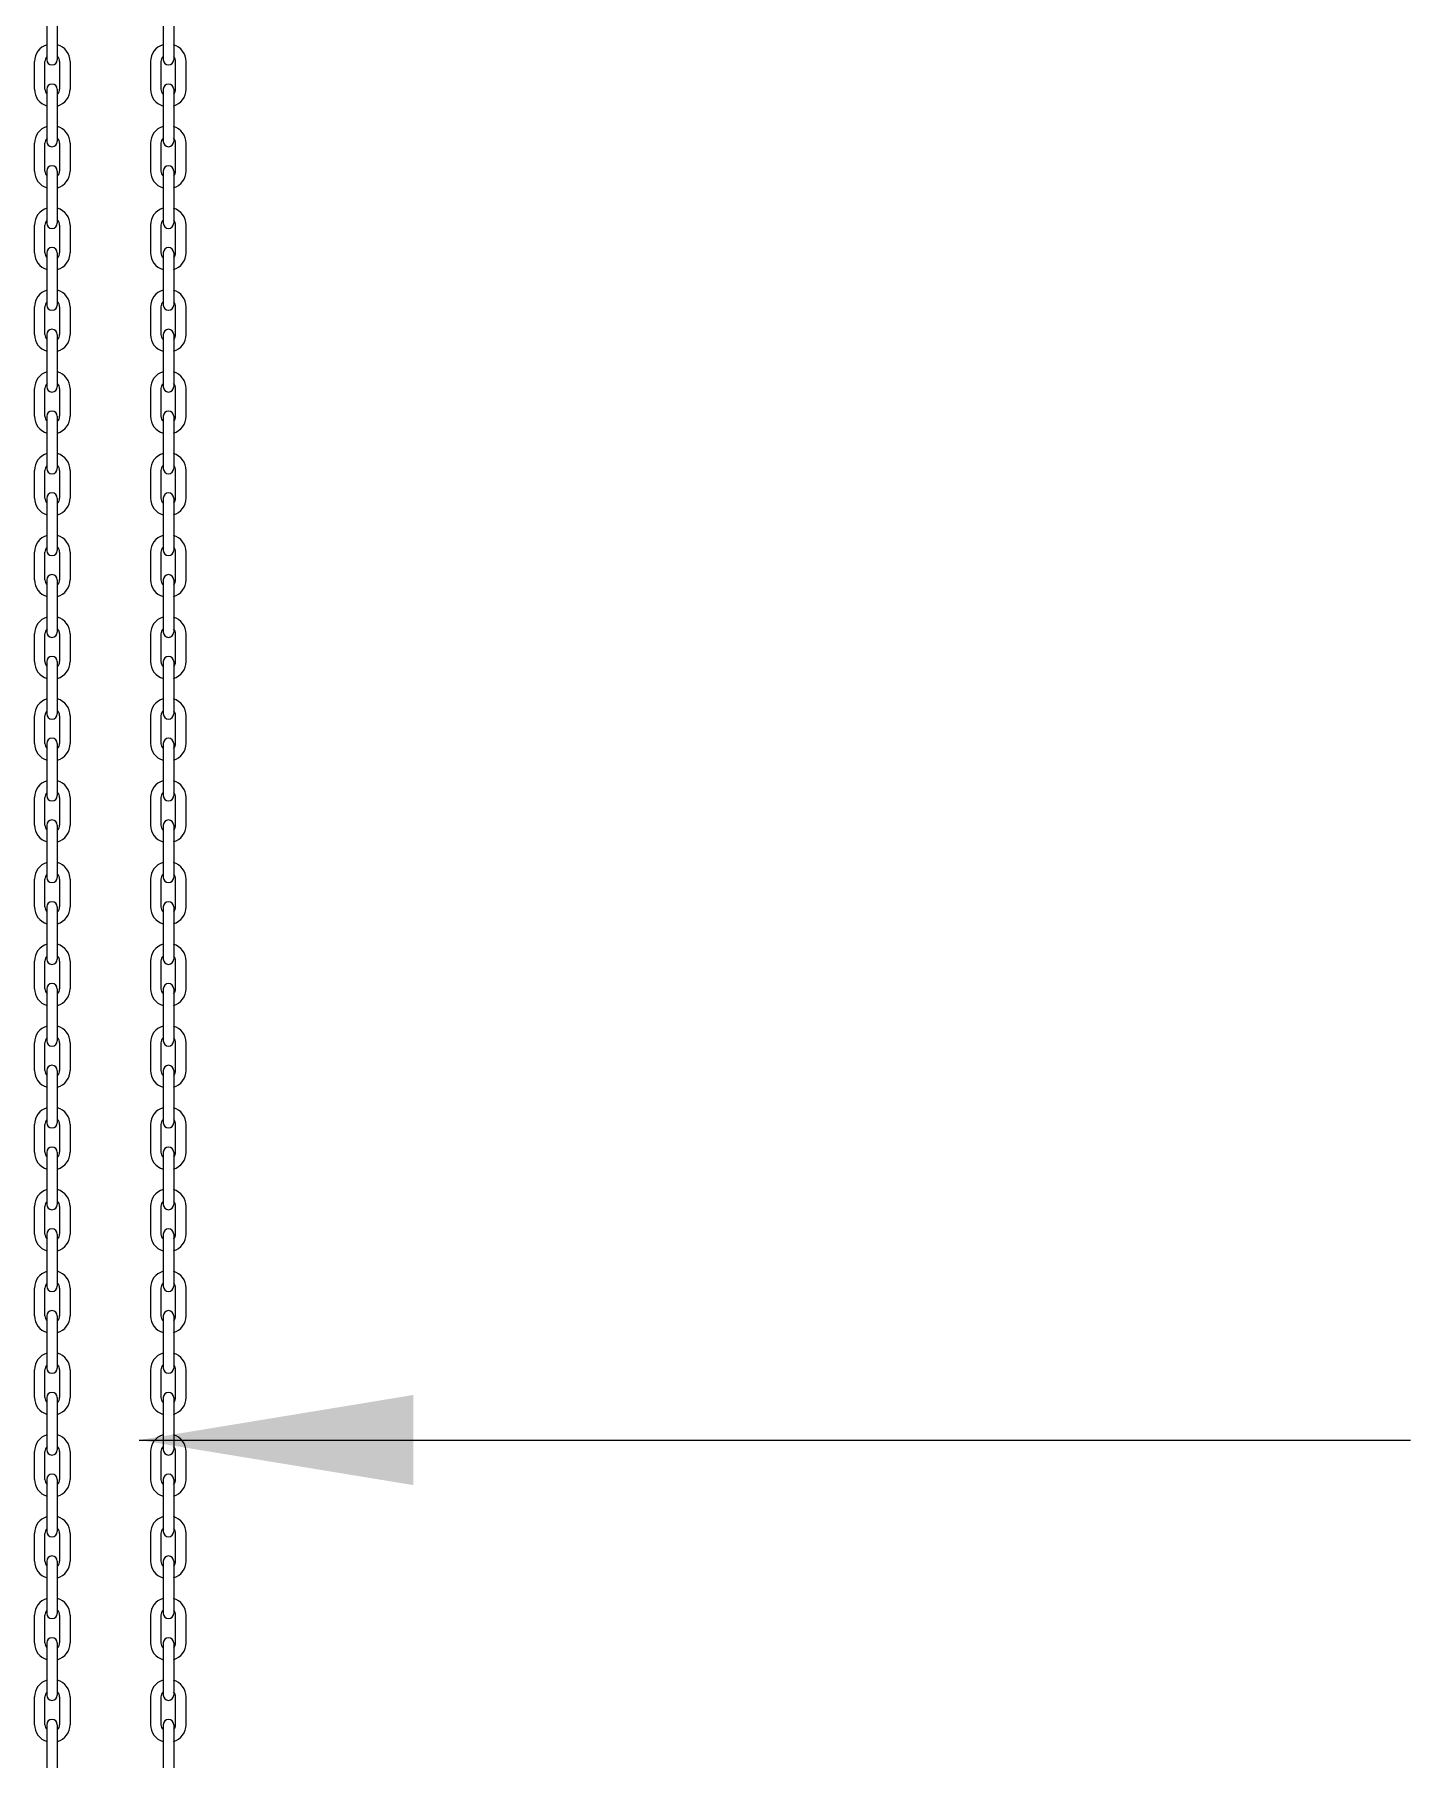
# Model space of a CAD drawing. Header units: millimetres. Extents: x 204328 to 274136, y -196910 to -178068.
# Drawn here: x 259925 to 260276.2, y -185276.9 to -184836.7 of the extents above; entities that cross this region are included whole.
import ezdxf

# ---------------------------------------------------------------- set-up
doc = ezdxf.new("R2010")
doc.units = ezdxf.units.MM
doc.dimstyles.new('ISO-25', dxfattribs={"dimtxt": 2.5, "dimasz": 2.5, "dimexe": 1.25, "dimexo": 0.625, "dimtad": 1, "dimdsep": 46, "dimtxsty": 'Standard', "dimcen": 2.5, "dimadec": 0, "dimazin": 0, "dimtfac": 1, "dimtmove": 0, "dimatfit": 3, "dimfxl": 1, "dimarcsym": 0})

msp = doc.modelspace()

# ---------------------------------------------------------------- linework, layer by layer
at = {"color": 7, "linetype": 'Continuous'}
for p, q in [((259928.13, -184829.77, 0), (259928.13, -184843.1, 0)), ((259930.8, -184829.77, 0), (259930.8, -184843.1, 0)), ((259957.88, -184829.77, 0), (259957.88, -184843.1, 0)), ((259960.55, -184829.77, 0), (259960.55, -184843.1, 0)), ((259925, -184850.63, 0), (259925, -184843.57, 0)), ((259927.67, -184850.63, 0), (259927.67, -184843.57, 0)), ((259931.4, -184843.57, 0), (259931.4, -184850.63, 0)), ((259934.07, -184843.57, 0), (259934.07, -184850.63, 0)), ((259954.61, -184843.57, 0), (259954.61, -184850.63, 0)), ((259957.28, -184843.57, 0), (259957.28, -184850.63, 0)), ((259961.01, -184850.63, 0), (259961.01, -184843.57, 0)), ((259963.68, -184850.63, 0), (259963.68, -184843.57, 0)), ((259928.13, -184850.63, 0), (259928.13, -184863.97, 0)), ((259930.8, -184850.63, 0), (259930.8, -184863.97, 0)), ((259957.88, -184850.63, 0), (259957.88, -184863.97, 0)), ((259960.55, -184850.63, 0), (259960.55, -184863.97, 0)), ((259925, -184871.5, 0), (259925, -184864.43, 0)), ((259927.67, -184871.5, 0), (259927.67, -184864.43, 0)), ((259931.4, -184864.43, 0), (259931.4, -184871.5, 0)), ((259934.07, -184864.43, 0), (259934.07, -184871.5, 0)), ((259954.61, -184864.43, 0), (259954.61, -184871.5, 0)), ((259957.28, -184864.43, 0), (259957.28, -184871.5, 0)), ((259961.01, -184871.5, 0), (259961.01, -184864.43, 0)), ((259963.68, -184871.5, 0), (259963.68, -184864.43, 0)), ((259928.13, -184871.5, 0), (259928.13, -184884.83, 0)), ((259930.8, -184871.5, 0), (259930.8, -184884.83, 0)), ((259957.88, -184871.5, 0), (259957.88, -184884.83, 0)), ((259960.55, -184871.5, 0), (259960.55, -184884.83, 0)), ((259925, -184892.37, 0), (259925, -184885.3, 0)), ((259927.67, -184892.37, 0), (259927.67, -184885.3, 0)), ((259931.4, -184885.3, 0), (259931.4, -184892.37, 0)), ((259934.07, -184885.3, 0), (259934.07, -184892.37, 0)), ((259954.61, -184885.3, 0), (259954.61, -184892.37, 0)), ((259957.28, -184885.3, 0), (259957.28, -184892.37, 0)), ((259961.01, -184892.37, 0), (259961.01, -184885.3, 0)), ((259963.68, -184892.37, 0), (259963.68, -184885.3, 0)), ((259928.13, -184892.37, 0), (259928.13, -184905.7, 0)), ((259930.8, -184892.37, 0), (259930.8, -184905.7, 0)), ((259957.88, -184892.37, 0), (259957.88, -184905.7, 0)), ((259960.55, -184892.37, 0), (259960.55, -184905.7, 0)), ((259925, -184913.23, 0), (259925, -184906.17, 0)), ((259927.67, -184913.23, 0), (259927.67, -184906.17, 0)), ((259931.4, -184906.17, 0), (259931.4, -184913.23, 0)), ((259934.07, -184906.17, 0), (259934.07, -184913.23, 0)), ((259954.61, -184906.17, 0), (259954.61, -184913.23, 0)), ((259957.28, -184906.17, 0), (259957.28, -184913.23, 0)), ((259961.01, -184913.23, 0), (259961.01, -184906.17, 0)), ((259963.68, -184913.23, 0), (259963.68, -184906.17, 0)), ((259928.13, -184913.23, 0), (259928.13, -184926.57, 0)), ((259930.8, -184913.23, 0), (259930.8, -184926.57, 0)), ((259957.88, -184913.23, 0), (259957.88, -184926.57, 0)), ((259960.55, -184913.23, 0), (259960.55, -184926.57, 0)), ((259925, -184934.1, 0), (259925, -184927.03, 0)), ((259927.67, -184934.1, 0), (259927.67, -184927.03, 0)), ((259931.4, -184927.03, 0), (259931.4, -184934.1, 0)), ((259934.07, -184927.03, 0), (259934.07, -184934.1, 0)), ((259954.61, -184927.03, 0), (259954.61, -184934.1, 0)), ((259957.28, -184927.03, 0), (259957.28, -184934.1, 0)), ((259961.01, -184934.1, 0), (259961.01, -184927.03, 0)), ((259963.68, -184934.1, 0), (259963.68, -184927.03, 0)), ((259928.13, -184934.1, 0), (259928.13, -184947.43, 0)), ((259930.8, -184934.1, 0), (259930.8, -184947.43, 0)), ((259957.88, -184934.1, 0), (259957.88, -184947.43, 0)), ((259960.55, -184934.1, 0), (259960.55, -184947.43, 0)), ((259925, -184954.97, 0), (259925, -184947.9, 0)), ((259927.67, -184954.97, 0), (259927.67, -184947.9, 0)), ((259931.4, -184947.9, 0), (259931.4, -184954.97, 0)), ((259934.07, -184947.9, 0), (259934.07, -184954.97, 0)), ((259954.61, -184947.9, 0), (259954.61, -184954.97, 0)), ((259957.28, -184947.9, 0), (259957.28, -184954.97, 0)), ((259961.01, -184954.97, 0), (259961.01, -184947.9, 0)), ((259963.68, -184954.97, 0), (259963.68, -184947.9, 0)), ((259928.13, -184954.97, 0), (259928.13, -184968.3, 0)), ((259930.8, -184954.97, 0), (259930.8, -184968.3, 0)), ((259957.88, -184954.97, 0), (259957.88, -184968.3, 0)), ((259960.55, -184954.97, 0), (259960.55, -184968.3, 0)), ((259925, -184975.83, 0), (259925, -184968.77, 0)), ((259927.67, -184975.83, 0), (259927.67, -184968.77, 0)), ((259931.4, -184968.77, 0), (259931.4, -184975.83, 0)), ((259934.07, -184968.77, 0), (259934.07, -184975.83, 0)), ((259954.61, -184968.77, 0), (259954.61, -184975.83, 0)), ((259957.28, -184968.77, 0), (259957.28, -184975.83, 0)), ((259961.01, -184975.83, 0), (259961.01, -184968.77, 0)), ((259963.68, -184975.83, 0), (259963.68, -184968.77, 0)), ((259928.13, -184975.83, 0), (259928.13, -184989.17, 0)), ((259930.8, -184975.83, 0), (259930.8, -184989.17, 0)), ((259957.88, -184975.83, 0), (259957.88, -184989.17, 0)), ((259960.55, -184975.83, 0), (259960.55, -184989.17, 0)), ((259925, -184996.7, 0), (259925, -184989.63, 0)), ((259927.67, -184996.7, 0), (259927.67, -184989.63, 0)), ((259931.4, -184989.63, 0), (259931.4, -184996.7, 0)), ((259934.07, -184989.63, 0), (259934.07, -184996.7, 0)), ((259954.61, -184989.63, 0), (259954.61, -184996.7, 0)), ((259957.28, -184989.63, 0), (259957.28, -184996.7, 0)), ((259961.01, -184996.7, 0), (259961.01, -184989.63, 0)), ((259963.68, -184996.7, 0), (259963.68, -184989.63, 0)), ((259928.13, -184996.7, 0), (259928.13, -185010.03, 0)), ((259930.8, -184996.7, 0), (259930.8, -185010.03, 0)), ((259957.88, -184996.7, 0), (259957.88, -185010.03, 0)), ((259960.55, -184996.7, 0), (259960.55, -185010.03, 0)), ((259925, -185017.57, 0), (259925, -185010.5, 0)), ((259927.67, -185017.57, 0), (259927.67, -185010.5, 0)), ((259931.4, -185010.5, 0), (259931.4, -185017.57, 0)), ((259934.07, -185010.5, 0), (259934.07, -185017.57, 0)), ((259954.61, -185010.5, 0), (259954.61, -185017.57, 0)), ((259957.28, -185010.5, 0), (259957.28, -185017.57, 0)), ((259961.01, -185017.57, 0), (259961.01, -185010.5, 0)), ((259963.68, -185017.57, 0), (259963.68, -185010.5, 0)), ((259928.13, -185017.57, 0), (259928.13, -185030.9, 0)), ((259930.8, -185017.57, 0), (259930.8, -185030.9, 0)), ((259957.88, -185017.57, 0), (259957.88, -185030.9, 0)), ((259960.55, -185017.57, 0), (259960.55, -185030.9, 0)), ((259925, -185038.43, 0), (259925, -185031.37, 0)), ((259927.67, -185038.43, 0), (259927.67, -185031.37, 0)), ((259931.4, -185031.37, 0), (259931.4, -185038.43, 0)), ((259934.07, -185031.37, 0), (259934.07, -185038.43, 0)), ((259954.61, -185031.37, 0), (259954.61, -185038.43, 0)), ((259957.28, -185031.37, 0), (259957.28, -185038.43, 0)), ((259961.01, -185038.43, 0), (259961.01, -185031.37, 0)), ((259963.68, -185038.43, 0), (259963.68, -185031.37, 0)), ((259928.13, -185038.43, 0), (259928.13, -185051.77, 0)), ((259930.8, -185038.43, 0), (259930.8, -185051.77, 0)), ((259957.88, -185038.43, 0), (259957.88, -185051.77, 0)), ((259960.55, -185038.43, 0), (259960.55, -185051.77, 0)), ((259925, -185059.3, 0), (259925, -185052.23, 0)), ((259927.67, -185059.3, 0), (259927.67, -185052.23, 0)), ((259931.4, -185052.23, 0), (259931.4, -185059.3, 0)), ((259934.07, -185052.23, 0), (259934.07, -185059.3, 0)), ((259954.61, -185052.23, 0), (259954.61, -185059.3, 0)), ((259957.28, -185052.23, 0), (259957.28, -185059.3, 0)), ((259961.01, -185059.3, 0), (259961.01, -185052.23, 0)), ((259963.68, -185059.3, 0), (259963.68, -185052.23, 0)), ((259928.13, -185059.3, 0), (259928.13, -185072.63, 0)), ((259930.8, -185059.3, 0), (259930.8, -185072.63, 0)), ((259957.88, -185059.3, 0), (259957.88, -185072.63, 0)), ((259960.55, -185059.3, 0), (259960.55, -185072.63, 0)), ((259925, -185080.17, 0), (259925, -185073.1, 0)), ((259927.67, -185080.17, 0), (259927.67, -185073.1, 0)), ((259931.4, -185073.1, 0), (259931.4, -185080.17, 0)), ((259934.07, -185073.1, 0), (259934.07, -185080.17, 0)), ((259954.61, -185073.1, 0), (259954.61, -185080.17, 0)), ((259957.28, -185073.1, 0), (259957.28, -185080.17, 0)), ((259961.01, -185080.17, 0), (259961.01, -185073.1, 0)), ((259963.68, -185080.17, 0), (259963.68, -185073.1, 0)), ((259928.13, -185080.17, 0), (259928.13, -185093.5, 0)), ((259930.8, -185080.17, 0), (259930.8, -185093.5, 0)), ((259957.88, -185080.17, 0), (259957.88, -185093.5, 0)), ((259960.55, -185080.17, 0), (259960.55, -185093.5, 0)), ((259925, -185101.03, 0), (259925, -185093.97, 0)), ((259927.67, -185101.03, 0), (259927.67, -185093.97, 0)), ((259931.4, -185093.97, 0), (259931.4, -185101.03, 0)), ((259934.07, -185093.97, 0), (259934.07, -185101.03, 0)), ((259954.61, -185093.97, 0), (259954.61, -185101.03, 0)), ((259957.28, -185093.97, 0), (259957.28, -185101.03, 0)), ((259961.01, -185101.03, 0), (259961.01, -185093.97, 0)), ((259963.68, -185101.03, 0), (259963.68, -185093.97, 0)), ((259928.13, -185101.03, 0), (259928.13, -185114.37, 0)), ((259930.8, -185101.03, 0), (259930.8, -185114.37, 0)), ((259957.88, -185101.03, 0), (259957.88, -185114.37, 0)), ((259960.55, -185101.03, 0), (259960.55, -185114.37, 0)), ((259925, -185121.9, 0), (259925, -185114.83, 0)), ((259927.67, -185121.9, 0), (259927.67, -185114.83, 0)), ((259931.4, -185114.83, 0), (259931.4, -185121.9, 0)), ((259934.07, -185114.83, 0), (259934.07, -185121.9, 0)), ((259954.61, -185114.83, 0), (259954.61, -185121.9, 0)), ((259957.28, -185114.83, 0), (259957.28, -185121.9, 0)), ((259961.01, -185121.9, 0), (259961.01, -185114.83, 0)), ((259963.68, -185121.9, 0), (259963.68, -185114.83, 0)), ((259928.13, -185121.9, 0), (259928.13, -185135.23, 0)), ((259930.8, -185121.9, 0), (259930.8, -185135.23, 0)), ((259957.88, -185121.9, 0), (259957.88, -185135.23, 0)), ((259960.55, -185121.9, 0), (259960.55, -185135.23, 0)), ((259925, -185142.77, 0), (259925, -185135.7, 0)), ((259927.67, -185142.77, 0), (259927.67, -185135.7, 0)), ((259931.4, -185135.7, 0), (259931.4, -185142.77, 0)), ((259934.07, -185135.7, 0), (259934.07, -185142.77, 0)), ((259954.61, -185135.7, 0), (259954.61, -185142.77, 0)), ((259957.28, -185135.7, 0), (259957.28, -185142.77, 0)), ((259961.01, -185142.77, 0), (259961.01, -185135.7, 0)), ((259963.68, -185142.77, 0), (259963.68, -185135.7, 0)), ((259928.13, -185142.77, 0), (259928.13, -185156.1, 0)), ((259930.8, -185142.77, 0), (259930.8, -185156.1, 0)), ((259957.88, -185142.77, 0), (259957.88, -185156.1, 0)), ((259960.55, -185142.77, 0), (259960.55, -185156.1, 0)), ((259925, -185163.64, 0), (259925, -185156.57, 0)), ((259927.67, -185163.64, 0), (259927.67, -185156.57, 0)), ((259931.4, -185156.57, 0), (259931.4, -185163.64, 0)), ((259934.07, -185156.57, 0), (259934.07, -185163.64, 0)), ((259954.61, -185156.57, 0), (259954.61, -185163.64, 0)), ((259957.28, -185156.57, 0), (259957.28, -185163.64, 0)), ((259961.01, -185163.64, 0), (259961.01, -185156.57, 0)), ((259963.68, -185163.64, 0), (259963.68, -185156.57, 0)), ((259928.13, -185163.64, 0), (259928.13, -185176.97, 0)), ((259930.8, -185163.64, 0), (259930.8, -185176.97, 0)), ((259957.88, -185163.64, 0), (259957.88, -185176.97, 0)), ((259960.55, -185163.64, 0), (259960.55, -185176.97, 0)), ((259925, -185184.5, 0), (259925, -185177.44, 0)), ((259927.67, -185184.5, 0), (259927.67, -185177.44, 0)), ((259931.4, -185177.44, 0), (259931.4, -185184.5, 0)), ((259934.07, -185177.44, 0), (259934.07, -185184.5, 0)), ((259954.61, -185177.44, 0), (259954.61, -185184.5, 0)), ((259957.28, -185177.44, 0), (259957.28, -185184.5, 0)), ((259961.01, -185184.5, 0), (259961.01, -185177.44, 0)), ((259963.68, -185184.5, 0), (259963.68, -185177.44, 0)), ((259928.13, -185184.5, 0), (259928.13, -185197.84, 0)), ((259930.8, -185184.5, 0), (259930.8, -185197.84, 0)), ((259957.88, -185184.5, 0), (259957.88, -185197.84, 0)), ((259960.55, -185184.5, 0), (259960.55, -185197.84, 0)), ((259925, -185205.37, 0), (259925, -185198.3, 0)), ((259927.67, -185205.37, 0), (259927.67, -185198.3, 0)), ((259931.4, -185198.3, 0), (259931.4, -185205.37, 0)), ((259934.07, -185198.3, 0), (259934.07, -185205.37, 0)), ((259954.61, -185198.3, 0), (259954.61, -185205.37, 0)), ((259957.28, -185198.3, 0), (259957.28, -185205.37, 0)), ((259961.01, -185205.37, 0), (259961.01, -185198.3, 0)), ((259963.68, -185205.37, 0), (259963.68, -185198.3, 0)), ((259928.13, -185205.37, 0), (259928.13, -185218.7, 0)), ((259930.8, -185205.37, 0), (259930.8, -185218.7, 0)), ((259957.88, -185205.37, 0), (259957.88, -185218.7, 0)), ((259960.55, -185205.37, 0), (259960.55, -185218.7, 0)), ((259925, -185226.24, 0), (259925, -185219.17, 0)), ((259927.67, -185226.24, 0), (259927.67, -185219.17, 0)), ((259931.4, -185219.17, 0), (259931.4, -185226.24, 0)), ((259934.07, -185219.17, 0), (259934.07, -185226.24, 0)), ((259954.61, -185219.17, 0), (259954.61, -185226.24, 0)), ((259957.28, -185219.17, 0), (259957.28, -185226.24, 0)), ((259961.01, -185226.24, 0), (259961.01, -185219.17, 0)), ((259963.68, -185226.24, 0), (259963.68, -185219.17, 0)), ((259928.13, -185226.24, 0), (259928.13, -185239.57, 0)), ((259930.8, -185226.24, 0), (259930.8, -185239.57, 0)), ((259957.88, -185226.24, 0), (259957.88, -185239.57, 0)), ((259960.55, -185226.24, 0), (259960.55, -185239.57, 0)), ((259925, -185247.1, 0), (259925, -185240.04, 0)), ((259927.67, -185247.1, 0), (259927.67, -185240.04, 0)), ((259931.4, -185240.04, 0), (259931.4, -185247.1, 0)), ((259934.07, -185240.04, 0), (259934.07, -185247.1, 0)), ((259954.61, -185240.04, 0), (259954.61, -185247.1, 0)), ((259957.28, -185240.04, 0), (259957.28, -185247.1, 0)), ((259961.01, -185247.1, 0), (259961.01, -185240.04, 0)), ((259963.68, -185247.1, 0), (259963.68, -185240.04, 0)), ((259928.13, -185247.1, 0), (259928.13, -185260.44, 0)), ((259928.13, -185247.1, 0), (259928.13, -185260.44, 0)), ((259930.8, -185247.1, 0), (259930.8, -185260.44, 0)), ((259930.8, -185247.1, 0), (259930.8, -185260.44, 0)), ((259957.88, -185247.1, 0), (259957.88, -185260.44, 0)), ((259957.88, -185247.1, 0), (259957.88, -185260.44, 0)), ((259960.55, -185247.1, 0), (259960.55, -185260.44, 0)), ((259960.55, -185247.1, 0), (259960.55, -185260.44, 0)), ((259925, -185267.97, 0), (259925, -185260.9, 0)), ((259927.67, -185267.97, 0), (259927.67, -185260.9, 0)), ((259931.4, -185260.9, 0), (259931.4, -185267.97, 0)), ((259934.07, -185260.9, 0), (259934.07, -185267.97, 0)), ((259954.61, -185260.9, 0), (259954.61, -185267.97, 0)), ((259957.28, -185260.9, 0), (259957.28, -185267.97, 0)), ((259961.01, -185267.97, 0), (259961.01, -185260.9, 0)), ((259963.68, -185267.97, 0), (259963.68, -185260.9, 0)), ((259928.13, -185267.97, 0), (259928.13, -185281.3, 0)), ((259930.8, -185267.97, 0), (259930.8, -185281.3, 0)), ((259957.88, -185267.97, 0), (259957.88, -185281.3, 0)), ((259960.55, -185267.97, 0), (259960.55, -185281.3, 0))]:
    msp.add_line(p, q, dxfattribs=at)
for centre, radius, start, end in [((259929.47, -184843.57, 0), 4.47, 106.4768, 180), ((259929.6, -184843.57, 0), 4.47, 0, 73.5232), ((259959.08, -184843.57, 0), 4.47, 106.4768, 180), ((259959.21, -184843.57, 0), 4.47, 0, 73.5232), ((259929.47, -184843.57, 0), 1.8, 134.9422, 180), ((259929.47, -184843.1, 0), 1.33, 180, 0), ((259929.47, -184843.1, 0), 1.33, 180, 0), ((259929.6, -184843.57, 0), 1.8, 0, 45.0578), ((259959.08, -184843.57, 0), 1.8, 134.9422, 180), ((259959.21, -184843.1, 0), 1.33, 180, 0), ((259959.21, -184843.1, 0), 1.33, 180, 0), ((259959.21, -184843.57, 0), 1.8, 0, 45.0578), ((259929.47, -184850.63, 0), 1.33, 0, 180), ((259929.47, -184850.63, 0), 1.33, 0, 180), ((259959.21, -184850.63, 0), 1.33, 0, 180), ((259959.21, -184850.63, 0), 1.33, 0, 180), ((259929.47, -184850.63, 0), 4.47, 180, 253.5232), ((259929.47, -184850.63, 0), 4.47, 180, 253.5232), ((259929.47, -184850.63, 0), 1.8, 180, 225.0578), ((259929.47, -184850.63, 0), 1.8, 180, 225.0578), ((259929.6, -184850.63, 0), 4.47, 286.4768, 0), ((259929.6, -184850.63, 0), 1.8, 314.9422, 0), ((259929.6, -184850.63, 0), 4.47, 286.4768, 0), ((259929.6, -184850.63, 0), 1.8, 314.9422, 0), ((259959.08, -184850.63, 0), 4.47, 180, 253.5232), ((259959.08, -184850.63, 0), 4.47, 180, 253.5232), ((259959.08, -184850.63, 0), 1.8, 180, 225.0578), ((259959.08, -184850.63, 0), 1.8, 180, 225.0578), ((259959.21, -184850.63, 0), 4.47, 286.4768, 0), ((259959.21, -184850.63, 0), 4.47, 286.4768, 0), ((259959.21, -184850.63, 0), 1.8, 314.9422, 0), ((259959.21, -184850.63, 0), 1.8, 314.9422, 0), ((259929.47, -184864.43, 0), 4.47, 106.4768, 180), ((259929.6, -184864.43, 0), 4.47, 0, 73.5232), ((259959.08, -184864.43, 0), 4.47, 106.4768, 180), ((259959.21, -184864.43, 0), 4.47, 0, 73.5232), ((259929.47, -184864.43, 0), 1.8, 134.9422, 180), ((259929.47, -184863.97, 0), 1.33, 180, 0), ((259929.6, -184864.43, 0), 1.8, 0, 45.0578), ((259959.08, -184864.43, 0), 1.8, 134.9422, 180), ((259959.21, -184863.97, 0), 1.33, 180, 0), ((259959.21, -184864.43, 0), 1.8, 0, 45.0578), ((259929.47, -184871.5, 0), 4.47, 180, 253.5232), ((259929.47, -184871.5, 0), 1.8, 180, 225.0578), ((259929.47, -184871.5, 0), 1.33, 0, 180), ((259929.6, -184871.5, 0), 4.47, 286.4768, 0), ((259929.6, -184871.5, 0), 1.8, 314.9422, 0), ((259959.08, -184871.5, 0), 4.47, 180, 253.5232), ((259959.08, -184871.5, 0), 1.8, 180, 225.0578), ((259959.21, -184871.5, 0), 1.33, 0, 180), ((259959.21, -184871.5, 0), 4.47, 286.4768, 0), ((259959.21, -184871.5, 0), 1.8, 314.9422, 0), ((259929.47, -184885.3, 0), 4.47, 106.4768, 180), ((259929.47, -184885.3, 0), 1.8, 134.9422, 180), ((259929.47, -184884.83, 0), 1.33, 180, 0), ((259929.6, -184885.3, 0), 4.47, 0, 73.5232), ((259929.6, -184885.3, 0), 1.8, 0, 45.0578), ((259959.08, -184885.3, 0), 4.47, 106.4768, 180), ((259959.08, -184885.3, 0), 1.8, 134.9422, 180), ((259959.21, -184884.83, 0), 1.33, 180, 0), ((259959.21, -184885.3, 0), 4.47, 0, 73.5232), ((259959.21, -184885.3, 0), 1.8, 0, 45.0578), ((259929.47, -184892.37, 0), 4.47, 180, 253.5232), ((259929.47, -184892.37, 0), 1.8, 180, 225.0578), ((259929.47, -184892.37, 0), 1.33, 0, 180), ((259929.6, -184892.37, 0), 4.47, 286.4768, 0), ((259929.6, -184892.37, 0), 1.8, 314.9422, 0), ((259959.08, -184892.37, 0), 4.47, 180, 253.5232), ((259959.08, -184892.37, 0), 1.8, 180, 225.0578), ((259959.21, -184892.37, 0), 1.33, 0, 180), ((259959.21, -184892.37, 0), 4.47, 286.4768, 0), ((259959.21, -184892.37, 0), 1.8, 314.9422, 0), ((259929.47, -184906.17, 0), 4.47, 106.4768, 180), ((259929.6, -184906.17, 0), 4.47, 0, 73.5232), ((259959.08, -184906.17, 0), 4.47, 106.4768, 180), ((259959.21, -184906.17, 0), 4.47, 0, 73.5232), ((259929.47, -184906.17, 0), 1.8, 134.9422, 180), ((259929.47, -184905.7, 0), 1.33, 180, 0), ((259929.6, -184906.17, 0), 1.8, 0, 45.0578), ((259959.08, -184906.17, 0), 1.8, 134.9422, 180), ((259959.21, -184905.7, 0), 1.33, 180, 0), ((259959.21, -184906.17, 0), 1.8, 0, 45.0578), ((259929.47, -184913.23, 0), 4.47, 180, 253.5232), ((259929.47, -184913.23, 0), 1.8, 180, 225.0578), ((259929.47, -184913.23, 0), 1.33, 0, 180), ((259929.6, -184913.23, 0), 4.47, 286.4768, 0), ((259929.6, -184913.23, 0), 1.8, 314.9422, 0), ((259959.08, -184913.23, 0), 4.47, 180, 253.5232), ((259959.08, -184913.23, 0), 1.8, 180, 225.0578), ((259959.21, -184913.23, 0), 1.33, 0, 180), ((259959.21, -184913.23, 0), 4.47, 286.4768, 0), ((259959.21, -184913.23, 0), 1.8, 314.9422, 0), ((259929.47, -184927.03, 0), 4.47, 106.4768, 180), ((259929.6, -184927.03, 0), 4.47, 0, 73.5232), ((259959.08, -184927.03, 0), 4.47, 106.4768, 180), ((259959.21, -184927.03, 0), 4.47, 0, 73.5232), ((259929.47, -184927.03, 0), 1.8, 134.9422, 180), ((259929.47, -184926.57, 0), 1.33, 180, 0), ((259929.6, -184927.03, 0), 1.8, 0, 45.0578), ((259959.08, -184927.03, 0), 1.8, 134.9422, 180), ((259959.21, -184926.57, 0), 1.33, 180, 0), ((259959.21, -184927.03, 0), 1.8, 0, 45.0578), ((259929.47, -184934.1, 0), 1.33, 0, 180), ((259959.21, -184934.1, 0), 1.33, 0, 180), ((259929.47, -184934.1, 0), 4.47, 180, 253.5232), ((259929.47, -184934.1, 0), 1.8, 180, 225.0578), ((259929.6, -184934.1, 0), 4.47, 286.4768, 0), ((259929.6, -184934.1, 0), 1.8, 314.9422, 0), ((259959.08, -184934.1, 0), 4.47, 180, 253.5232), ((259959.08, -184934.1, 0), 1.8, 180, 225.0578), ((259959.21, -184934.1, 0), 4.47, 286.4768, 0), ((259959.21, -184934.1, 0), 1.8, 314.9422, 0), ((259929.47, -184947.9, 0), 4.47, 106.4768, 180), ((259929.6, -184947.9, 0), 4.47, 0, 73.5232), ((259959.08, -184947.9, 0), 4.47, 106.4768, 180), ((259959.21, -184947.9, 0), 4.47, 0, 73.5232), ((259929.47, -184947.9, 0), 1.8, 134.9422, 180), ((259929.47, -184947.43, 0), 1.33, 180, 0), ((259929.6, -184947.9, 0), 1.8, 0, 45.0578), ((259959.08, -184947.9, 0), 1.8, 134.9422, 180), ((259959.21, -184947.43, 0), 1.33, 180, 0), ((259959.21, -184947.9, 0), 1.8, 0, 45.0578), ((259929.47, -184954.97, 0), 4.47, 180, 253.5232), ((259929.47, -184954.97, 0), 1.8, 180, 225.0578), ((259929.47, -184954.97, 0), 1.33, 0, 180), ((259929.6, -184954.97, 0), 4.47, 286.4768, 0), ((259929.6, -184954.97, 0), 1.8, 314.9422, 0), ((259959.08, -184954.97, 0), 4.47, 180, 253.5232), ((259959.08, -184954.97, 0), 1.8, 180, 225.0578), ((259959.21, -184954.97, 0), 1.33, 0, 180), ((259959.21, -184954.97, 0), 4.47, 286.4768, 0), ((259959.21, -184954.97, 0), 1.8, 314.9422, 0), ((259929.47, -184968.77, 0), 4.47, 106.4768, 180), ((259929.47, -184968.77, 0), 1.8, 134.9422, 180), ((259929.47, -184968.3, 0), 1.33, 180, 0), ((259929.6, -184968.77, 0), 4.47, 0, 73.5232), ((259929.6, -184968.77, 0), 1.8, 0, 45.0578), ((259959.08, -184968.77, 0), 4.47, 106.4768, 180), ((259959.08, -184968.77, 0), 1.8, 134.9422, 180), ((259959.21, -184968.3, 0), 1.33, 180, 0), ((259959.21, -184968.77, 0), 4.47, 0, 73.5232), ((259959.21, -184968.77, 0), 1.8, 0, 45.0578), ((259929.47, -184975.83, 0), 4.47, 180, 253.5232), ((259929.47, -184975.83, 0), 1.8, 180, 225.0578), ((259929.47, -184975.83, 0), 1.33, 0, 180), ((259929.6, -184975.83, 0), 4.47, 286.4768, 0), ((259929.6, -184975.83, 0), 1.8, 314.9422, 0), ((259959.08, -184975.83, 0), 4.47, 180, 253.5232), ((259959.08, -184975.83, 0), 1.8, 180, 225.0578), ((259959.21, -184975.83, 0), 1.33, 0, 180), ((259959.21, -184975.83, 0), 4.47, 286.4768, 0), ((259959.21, -184975.83, 0), 1.8, 314.9422, 0), ((259929.47, -184989.63, 0), 4.47, 106.4768, 180), ((259929.6, -184989.63, 0), 4.47, 0, 73.5232), ((259959.08, -184989.63, 0), 4.47, 106.4768, 180), ((259959.21, -184989.63, 0), 4.47, 0, 73.5232), ((259929.47, -184989.63, 0), 1.8, 134.9422, 180), ((259929.47, -184989.17, 0), 1.33, 180, 0), ((259929.47, -184989.17, 0), 1.33, 180, 0), ((259929.6, -184989.63, 0), 1.8, 0, 45.0578), ((259959.08, -184989.63, 0), 1.8, 134.9422, 180), ((259959.21, -184989.17, 0), 1.33, 180, 0), ((259959.21, -184989.17, 0), 1.33, 180, 0), ((259959.21, -184989.63, 0), 1.8, 0, 45.0578), ((259929.47, -184996.7, 0), 4.47, 180, 253.5232), ((259929.47, -184996.7, 0), 1.8, 180, 225.0578), ((259929.47, -184996.7, 0), 1.33, 0, 180), ((259929.6, -184996.7, 0), 4.47, 286.4768, 0), ((259929.6, -184996.7, 0), 1.8, 314.9422, 0), ((259959.08, -184996.7, 0), 4.47, 180, 253.5232), ((259959.08, -184996.7, 0), 1.8, 180, 225.0578), ((259959.21, -184996.7, 0), 1.33, 0, 180), ((259959.21, -184996.7, 0), 4.47, 286.4768, 0), ((259959.21, -184996.7, 0), 1.8, 314.9422, 0), ((259929.47, -185010.5, 0), 4.47, 106.4768, 180), ((259929.6, -185010.5, 0), 4.47, 0, 73.5232), ((259959.08, -185010.5, 0), 4.47, 106.4768, 180), ((259959.21, -185010.5, 0), 4.47, 0, 73.5232), ((259929.47, -185010.5, 0), 1.8, 134.9422, 180), ((259929.47, -185010.03, 0), 1.33, 180, 0), ((259929.6, -185010.5, 0), 1.8, 0, 45.0578), ((259959.08, -185010.5, 0), 1.8, 134.9422, 180), ((259959.21, -185010.03, 0), 1.33, 180, 0), ((259959.21, -185010.5, 0), 1.8, 0, 45.0578), ((259929.47, -185017.57, 0), 1.33, 0, 180), ((259959.21, -185017.57, 0), 1.33, 0, 180), ((259929.47, -185017.57, 0), 4.47, 180, 253.5232), ((259929.47, -185017.57, 0), 1.8, 180, 225.0578), ((259929.6, -185017.57, 0), 4.47, 286.4768, 0), ((259929.6, -185017.57, 0), 1.8, 314.9422, 0), ((259959.08, -185017.57, 0), 4.47, 180, 253.5232), ((259959.08, -185017.57, 0), 1.8, 180, 225.0578), ((259959.21, -185017.57, 0), 4.47, 286.4768, 0), ((259959.21, -185017.57, 0), 1.8, 314.9422, 0), ((259929.47, -185031.37, 0), 4.47, 106.4768, 180), ((259929.47, -185031.37, 0), 1.8, 134.9422, 180), ((259929.6, -185031.37, 0), 4.47, 0, 73.5232), ((259929.6, -185031.37, 0), 1.8, 0, 45.0578), ((259959.08, -185031.37, 0), 4.47, 106.4768, 180), ((259959.08, -185031.37, 0), 1.8, 134.9422, 180), ((259959.21, -185031.37, 0), 4.47, 0, 73.5232), ((259959.21, -185031.37, 0), 1.8, 0, 45.0578), ((259929.47, -185030.9, 0), 1.33, 180, 0), ((259959.21, -185030.9, 0), 1.33, 180, 0), ((259929.47, -185038.43, 0), 4.47, 180, 253.5232), ((259929.47, -185038.43, 0), 1.8, 180, 225.0578), ((259929.47, -185038.43, 0), 1.33, 0, 180), ((259929.6, -185038.43, 0), 4.47, 286.4768, 0), ((259929.6, -185038.43, 0), 1.8, 314.9422, 0), ((259959.08, -185038.43, 0), 4.47, 180, 253.5232), ((259959.08, -185038.43, 0), 1.8, 180, 225.0578), ((259959.21, -185038.43, 0), 1.33, 0, 180), ((259959.21, -185038.43, 0), 4.47, 286.4768, 0), ((259959.21, -185038.43, 0), 1.8, 314.9422, 0), ((259929.47, -185052.23, 0), 4.47, 106.4768, 180), ((259929.47, -185052.23, 0), 1.8, 134.9422, 180), ((259929.47, -185051.77, 0), 1.33, 180, 0), ((259929.6, -185052.23, 0), 4.47, 0, 73.5232), ((259929.6, -185052.23, 0), 1.8, 0, 45.0578), ((259959.08, -185052.23, 0), 4.47, 106.4768, 180), ((259959.08, -185052.23, 0), 1.8, 134.9422, 180), ((259959.21, -185051.77, 0), 1.33, 180, 0), ((259959.21, -185052.23, 0), 4.47, 0, 73.5232), ((259959.21, -185052.23, 0), 1.8, 0, 45.0578), ((259929.47, -185059.3, 0), 4.47, 180, 253.5232), ((259929.47, -185059.3, 0), 1.8, 180, 225.0578), ((259929.47, -185059.3, 0), 1.33, 0, 180), ((259929.6, -185059.3, 0), 4.47, 286.4768, 0), ((259929.6, -185059.3, 0), 1.8, 314.9422, 0), ((259959.08, -185059.3, 0), 4.47, 180, 253.5232), ((259959.08, -185059.3, 0), 1.8, 180, 225.0578), ((259959.21, -185059.3, 0), 1.33, 0, 180), ((259959.21, -185059.3, 0), 4.47, 286.4768, 0), ((259959.21, -185059.3, 0), 1.8, 314.9422, 0), ((259929.47, -185073.1, 0), 4.47, 106.4768, 180), ((259929.6, -185073.1, 0), 4.47, 0, 73.5232), ((259959.08, -185073.1, 0), 4.47, 106.4768, 180), ((259959.21, -185073.1, 0), 4.47, 0, 73.5232), ((259929.47, -185073.1, 0), 1.8, 134.9422, 180), ((259929.47, -185072.63, 0), 1.33, 180, 0), ((259929.6, -185073.1, 0), 1.8, 0, 45.0578), ((259959.08, -185073.1, 0), 1.8, 134.9422, 180), ((259959.21, -185072.63, 0), 1.33, 180, 0), ((259959.21, -185073.1, 0), 1.8, 0, 45.0578), ((259929.47, -185080.17, 0), 4.47, 180, 253.5232), ((259929.47, -185080.17, 0), 1.8, 180, 225.0578), ((259929.47, -185080.17, 0), 1.33, 0, 180), ((259929.6, -185080.17, 0), 4.47, 286.4768, 0), ((259929.6, -185080.17, 0), 1.8, 314.9422, 0), ((259959.08, -185080.17, 0), 4.47, 180, 253.5232), ((259959.08, -185080.17, 0), 1.8, 180, 225.0578), ((259959.21, -185080.17, 0), 1.33, 0, 180), ((259959.21, -185080.17, 0), 4.47, 286.4768, 0), ((259959.21, -185080.17, 0), 1.8, 314.9422, 0), ((259929.47, -185093.97, 0), 4.47, 106.4768, 180), ((259929.6, -185093.97, 0), 4.47, 0, 73.5232), ((259959.08, -185093.97, 0), 4.47, 106.4768, 180), ((259959.21, -185093.97, 0), 4.47, 0, 73.5232), ((259929.47, -185093.97, 0), 1.8, 134.9422, 180), ((259929.47, -185093.5, 0), 1.33, 180, 0), ((259929.6, -185093.97, 0), 1.8, 0, 45.0578), ((259959.08, -185093.97, 0), 1.8, 134.9422, 180), ((259959.21, -185093.5, 0), 1.33, 180, 0), ((259959.21, -185093.97, 0), 1.8, 0, 45.0578), ((259929.47, -185101.03, 0), 1.33, 0, 180), ((259959.21, -185101.03, 0), 1.33, 0, 180), ((259929.47, -185101.03, 0), 4.47, 180, 253.5232), ((259929.47, -185101.03, 0), 1.8, 180, 225.0578), ((259929.6, -185101.03, 0), 4.47, 286.4768, 0), ((259929.6, -185101.03, 0), 1.8, 314.9422, 0), ((259959.08, -185101.03, 0), 4.47, 180, 253.5232), ((259959.08, -185101.03, 0), 1.8, 180, 225.0578), ((259959.21, -185101.03, 0), 4.47, 286.4768, 0), ((259959.21, -185101.03, 0), 1.8, 314.9422, 0), ((259929.47, -185114.83, 0), 4.47, 106.4768, 180), ((259929.47, -185114.83, 0), 1.8, 134.9422, 180), ((259929.6, -185114.83, 0), 4.47, 0, 73.5232), ((259929.6, -185114.83, 0), 1.8, 0, 45.0578), ((259959.08, -185114.83, 0), 4.47, 106.4768, 180), ((259959.08, -185114.83, 0), 1.8, 134.9422, 180), ((259959.21, -185114.83, 0), 4.47, 0, 73.5232), ((259959.21, -185114.83, 0), 1.8, 0, 45.0578), ((259929.47, -185114.37, 0), 1.33, 180, 0), ((259929.47, -185114.37, 0), 1.33, 180, 0), ((259959.21, -185114.37, 0), 1.33, 180, 0), ((259959.21, -185114.37, 0), 1.33, 180, 0), ((259929.47, -185121.9, 0), 4.47, 180, 253.5232), ((259929.47, -185121.9, 0), 4.47, 180, 253.5232), ((259929.47, -185121.9, 0), 1.8, 180, 225.0578), ((259929.47, -185121.9, 0), 1.8, 180, 225.0578), ((259929.47, -185121.9, 0), 1.33, 0, 180), ((259929.47, -185121.9, 0), 1.33, 0, 180), ((259929.6, -185121.9, 0), 4.47, 286.4768, 0), ((259929.6, -185121.9, 0), 1.8, 314.9422, 0), ((259929.6, -185121.9, 0), 4.47, 286.4768, 0), ((259929.6, -185121.9, 0), 1.8, 314.9422, 0), ((259959.08, -185121.9, 0), 4.47, 180, 253.5232), ((259959.08, -185121.9, 0), 4.47, 180, 253.5232), ((259959.08, -185121.9, 0), 1.8, 180, 225.0578), ((259959.08, -185121.9, 0), 1.8, 180, 225.0578), ((259959.21, -185121.9, 0), 1.33, 0, 180), ((259959.21, -185121.9, 0), 1.33, 0, 180), ((259959.21, -185121.9, 0), 4.47, 286.4768, 0), ((259959.21, -185121.9, 0), 4.47, 286.4768, 0), ((259959.21, -185121.9, 0), 1.8, 314.9422, 0), ((259959.21, -185121.9, 0), 1.8, 314.9422, 0), ((259929.47, -185135.7, 0), 4.47, 106.4768, 180), ((259929.6, -185135.7, 0), 4.47, 0, 73.5232), ((259959.08, -185135.7, 0), 4.47, 106.4768, 180), ((259959.21, -185135.7, 0), 4.47, 0, 73.5232), ((259929.47, -185135.7, 0), 1.8, 134.9422, 180), ((259929.47, -185135.23, 0), 1.33, 180, 0), ((259929.6, -185135.7, 0), 1.8, 0, 45.0578), ((259959.08, -185135.7, 0), 1.8, 134.9422, 180), ((259959.21, -185135.23, 0), 1.33, 180, 0), ((259959.21, -185135.7, 0), 1.8, 0, 45.0578), ((259929.47, -185142.77, 0), 4.47, 180, 253.5232), ((259929.47, -185142.77, 0), 1.8, 180, 225.0578), ((259929.47, -185142.77, 0), 1.33, 0, 180), ((259929.6, -185142.77, 0), 4.47, 286.4768, 0), ((259929.6, -185142.77, 0), 1.8, 314.9422, 0), ((259959.08, -185142.77, 0), 4.47, 180, 253.5232), ((259959.08, -185142.77, 0), 1.8, 180, 225.0578), ((259959.21, -185142.77, 0), 1.33, 0, 180), ((259959.21, -185142.77, 0), 4.47, 286.4768, 0), ((259959.21, -185142.77, 0), 1.8, 314.9422, 0), ((259929.47, -185156.57, 0), 4.47, 106.4768, 180), ((259929.6, -185156.57, 0), 4.47, 0, 73.5232), ((259959.08, -185156.57, 0), 4.47, 106.4768, 180), ((259959.21, -185156.57, 0), 4.47, 0, 73.5232), ((259929.47, -185156.57, 0), 1.8, 134.9422, 180), ((259929.47, -185156.1, 0), 1.33, 180, 0), ((259929.6, -185156.57, 0), 1.8, 0, 45.0578), ((259959.08, -185156.57, 0), 1.8, 134.9422, 180), ((259959.21, -185156.1, 0), 1.33, 180, 0), ((259959.21, -185156.57, 0), 1.8, 0, 45.0578), ((259929.47, -185163.64, 0), 4.47, 180, 253.5232), ((259929.47, -185163.64, 0), 1.8, 180, 225.0578), ((259929.47, -185163.64, 0), 1.33, 0, 180), ((259929.6, -185163.64, 0), 4.47, 286.4768, 0), ((259929.6, -185163.64, 0), 1.8, 314.9422, 0), ((259959.08, -185163.64, 0), 4.47, 180, 253.5232), ((259959.08, -185163.64, 0), 1.8, 180, 225.0578), ((259959.21, -185163.64, 0), 1.33, 0, 180), ((259959.21, -185163.64, 0), 4.47, 286.4768, 0), ((259959.21, -185163.64, 0), 1.8, 314.9422, 0), ((259929.47, -185177.44, 0), 4.47, 106.4768, 180), ((259929.6, -185177.44, 0), 4.47, 0, 73.5232), ((259959.08, -185177.44, 0), 4.47, 106.4768, 180), ((259959.21, -185177.44, 0), 4.47, 0, 73.5232), ((259929.47, -185177.44, 0), 1.8, 134.9422, 180), ((259929.47, -185176.97, 0), 1.33, 180, 0), ((259929.6, -185177.44, 0), 1.8, 0, 45.0578), ((259959.08, -185177.44, 0), 1.8, 134.9422, 180), ((259959.21, -185176.97, 0), 1.33, 180, 0), ((259959.21, -185177.44, 0), 1.8, 0, 45.0578), ((259929.47, -185184.5, 0), 1.33, 0, 180), ((259959.21, -185184.5, 0), 1.33, 0, 180), ((259929.47, -185184.5, 0), 4.47, 180, 253.5232), ((259929.47, -185184.5, 0), 1.8, 180, 225.0578), ((259929.6, -185184.5, 0), 4.47, 286.4768, 0), ((259929.6, -185184.5, 0), 1.8, 314.9422, 0), ((259959.08, -185184.5, 0), 4.47, 180, 253.5232), ((259959.08, -185184.5, 0), 1.8, 180, 225.0578), ((259959.21, -185184.5, 0), 4.47, 286.4768, 0), ((259959.21, -185184.5, 0), 1.8, 314.9422, 0), ((259929.47, -185198.3, 0), 4.47, 106.4768, 180), ((259929.47, -185198.3, 0), 1.8, 134.9422, 180), ((259929.6, -185198.3, 0), 4.47, 0, 73.5232), ((259929.6, -185198.3, 0), 1.8, 0, 45.0578), ((259959.08, -185198.3, 0), 4.47, 106.4768, 180), ((259959.08, -185198.3, 0), 1.8, 134.9422, 180), ((259959.21, -185198.3, 0), 4.47, 0, 73.5232), ((259959.21, -185198.3, 0), 1.8, 0, 45.0578), ((259929.47, -185197.84, 0), 1.33, 180, 0), ((259959.21, -185197.84, 0), 1.33, 180, 0), ((259929.47, -185205.37, 0), 4.47, 180, 253.5232), ((259929.47, -185205.37, 0), 1.8, 180, 225.0578), ((259929.47, -185205.37, 0), 1.33, 0, 180), ((259929.6, -185205.37, 0), 4.47, 286.4768, 0), ((259929.6, -185205.37, 0), 1.8, 314.9422, 0), ((259959.08, -185205.37, 0), 4.47, 180, 253.5232), ((259959.08, -185205.37, 0), 1.8, 180, 225.0578), ((259959.21, -185205.37, 0), 1.33, 0, 180), ((259959.21, -185205.37, 0), 4.47, 286.4768, 0), ((259959.21, -185205.37, 0), 1.8, 314.9422, 0), ((259929.47, -185219.17, 0), 4.47, 106.4768, 180), ((259929.6, -185219.17, 0), 4.47, 0, 73.5232), ((259959.08, -185219.17, 0), 4.47, 106.4768, 180), ((259959.21, -185219.17, 0), 4.47, 0, 73.5232), ((259929.47, -185219.17, 0), 1.8, 134.9422, 180), ((259929.47, -185218.7, 0), 1.33, 180, 0), ((259929.6, -185219.17, 0), 1.8, 0, 45.0578), ((259959.08, -185219.17, 0), 1.8, 134.9422, 180), ((259959.21, -185218.7, 0), 1.33, 180, 0), ((259959.21, -185219.17, 0), 1.8, 0, 45.0578), ((259929.47, -185226.24, 0), 4.47, 180, 253.5232), ((259929.47, -185226.24, 0), 1.8, 180, 225.0578), ((259929.47, -185226.24, 0), 1.33, 0, 180), ((259929.6, -185226.24, 0), 4.47, 286.4768, 0), ((259929.6, -185226.24, 0), 1.8, 314.9422, 0), ((259959.08, -185226.24, 0), 4.47, 180, 253.5232), ((259959.08, -185226.24, 0), 1.8, 180, 225.0578), ((259959.21, -185226.24, 0), 1.33, 0, 180), ((259959.21, -185226.24, 0), 4.47, 286.4768, 0), ((259959.21, -185226.24, 0), 1.8, 314.9422, 0), ((259929.47, -185240.04, 0), 4.47, 106.4768, 180), ((259929.6, -185240.04, 0), 4.47, 0, 73.5232), ((259959.08, -185240.04, 0), 4.47, 106.4768, 180), ((259959.21, -185240.04, 0), 4.47, 0, 73.5232), ((259929.47, -185240.04, 0), 1.8, 134.9422, 180), ((259929.47, -185239.57, 0), 1.33, 180, 0), ((259929.6, -185240.04, 0), 1.8, 0, 45.0578), ((259959.08, -185240.04, 0), 1.8, 134.9422, 180), ((259959.21, -185239.57, 0), 1.33, 180, 0), ((259959.21, -185240.04, 0), 1.8, 0, 45.0578), ((259929.47, -185247.1, 0), 1.33, 0, 180), ((259929.47, -185247.1, 0), 1.33, 0, 180), ((259959.21, -185247.1, 0), 1.33, 0, 180), ((259959.21, -185247.1, 0), 1.33, 0, 180), ((259929.47, -185247.1, 0), 4.47, 180, 253.5232), ((259929.47, -185247.1, 0), 1.8, 180, 225.0578), ((259929.6, -185247.1, 0), 4.47, 286.4768, 0), ((259929.6, -185247.1, 0), 1.8, 314.9422, 0), ((259959.08, -185247.1, 0), 4.47, 180, 253.5232), ((259959.08, -185247.1, 0), 1.8, 180, 225.0578), ((259959.21, -185247.1, 0), 4.47, 286.4768, 0), ((259959.21, -185247.1, 0), 1.8, 314.9422, 0), ((259929.47, -185260.9, 0), 4.47, 106.4768, 180), ((259929.6, -185260.9, 0), 4.47, 0, 73.5232), ((259959.08, -185260.9, 0), 4.47, 106.4768, 180), ((259959.21, -185260.9, 0), 4.47, 0, 73.5232), ((259929.47, -185260.9, 0), 1.8, 134.9422, 180), ((259929.47, -185260.44, 0), 1.33, 180, 0), ((259929.47, -185260.44, 0), 1.33, 180, 0), ((259929.6, -185260.9, 0), 1.8, 0, 45.0578), ((259959.08, -185260.9, 0), 1.8, 134.9422, 180), ((259959.21, -185260.44, 0), 1.33, 180, 0), ((259959.21, -185260.44, 0), 1.33, 180, 0), ((259959.21, -185260.9, 0), 1.8, 0, 45.0578), ((259929.47, -185267.97, 0), 1.33, 0, 180), ((259959.21, -185267.97, 0), 1.33, 0, 180), ((259929.47, -185267.97, 0), 4.47, 180, 253.5232), ((259929.47, -185267.97, 0), 1.8, 180, 225.0578), ((259929.6, -185267.97, 0), 4.47, 286.4768, 0), ((259929.6, -185267.97, 0), 1.8, 314.9422, 0), ((259959.08, -185267.97, 0), 4.47, 180, 253.5232), ((259959.08, -185267.97, 0), 1.8, 180, 225.0578), ((259959.21, -185267.97, 0), 4.47, 286.4768, 0), ((259959.21, -185267.97, 0), 1.8, 314.9422, 0)]:
    msp.add_arc(centre, radius, start, end, dxfattribs=at)

# ---------------------------------------------------------------- leaders
msp.add_leader([(259951.74, -185195.34, 0), (260276.24, -185195.34, 0)], dimstyle='ISO-25', override={"dimasz": 70, "dimtad": 0, "dimclrd": 1, "dimlwd": 9})

doc.saveas('drawing.dxf')
